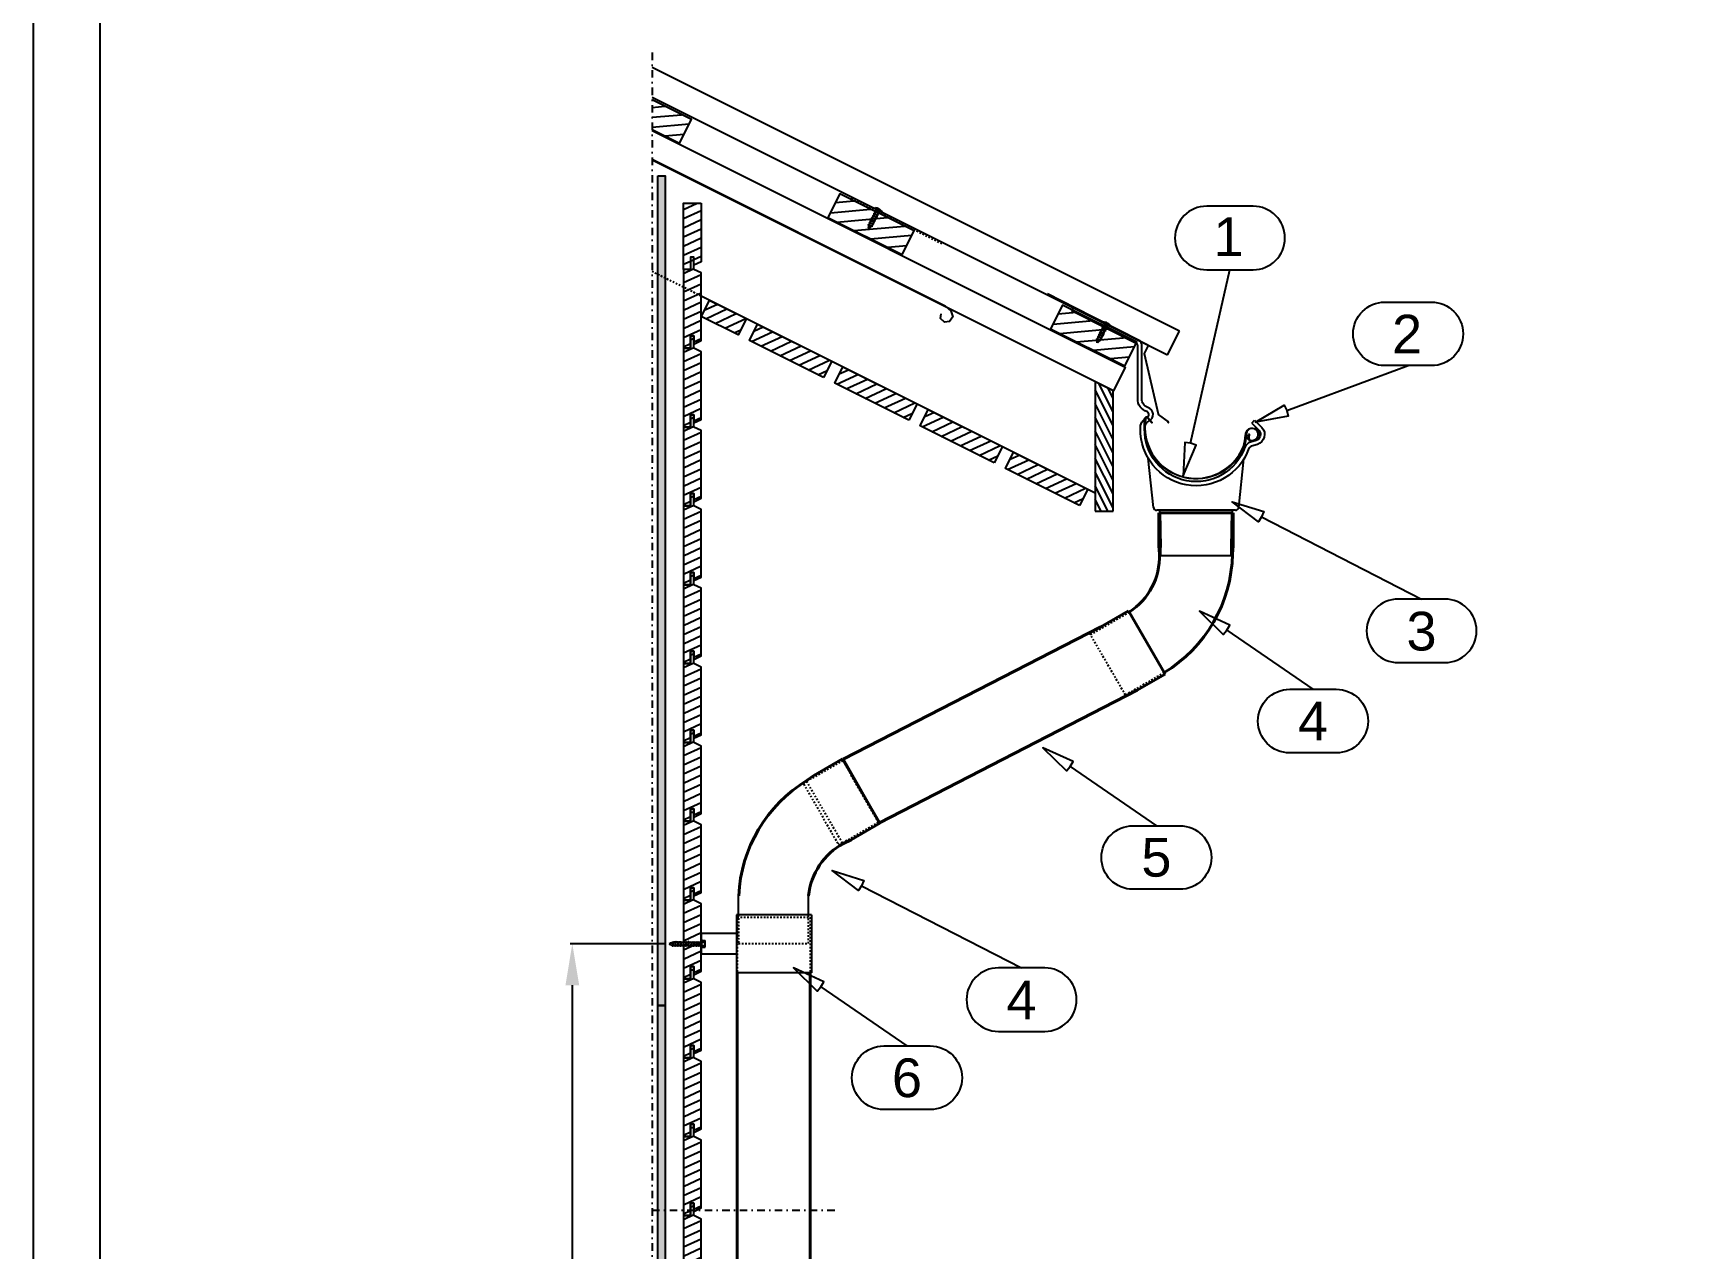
# Model space of a CAD drawing. Extents: x -5366 to 10078, y -29412 to -20292.
# Drawn here: x -5366 to -3358, y -27213 to -25748 of the extents above; entities that cross this region are included whole.
import ezdxf
from ezdxf.enums import TextEntityAlignment as Align

# ---------------------------------------------------------------- set-up
doc = ezdxf.new("R2010")
doc.units = 0
doc.linetypes.add('KL', pattern=[4, 2, -2])
doc.linetypes.add('PKL', pattern=[7, 3, -2, 0, -2])
doc.layers.get('0').update_dxf_attribs({"linetype": 'CONTINUOUS'})
for name, color, linetype in [('025', 1, 'CONTINUOUS'), ('1', 7, 'CONTINUOUS'), ('CLASSIC', 7, 'CONTINUOUS'), ('DET_RAAMIT', 7, 'CONTINUOUS'), ('Gruba', 3, 'CONTINUOUS'), ('KIINNIKE', 1, 'CONTINUOUS'), ('MITAT', 2, 'CONTINUOUS'), ('POIMULEVY', 7, 'CONTINUOUS'), ('RAAMIT', 2, 'CONTINUOUS'), ('RWS', 7, 'CONTINUOUS'), ('SININEN', 7, 'CONTINUOUS')]:
    doc.layers.add(name, color=color, linetype=linetype)
doc.layers.add('DET_RAAMI_ULOIN', color=7, linetype='CONTINUOUS', plot=False)
doc.layers.add('RWS LIMITYKSET YM', color=7, linetype='CONTINUOUS', plot=False)
doc.layers.add('KUVA', color=7, linetype='CONTINUOUS', lineweight=40)
doc.styles.add('arial', font='ARIAL.TTF')
doc.dimstyles.get("Standard").update_dxf_attribs({"dimtxt": 0.18, "dimasz": 0.18, "dimexe": 0.18, "dimexo": 0.0625, "dimgap": 0.09, "dimtad": 0, "dimtih": 1, "dimtoh": 1, "dimdec": 4, "dimzin": 0, "dimdsep": 46, "dimtxsty": 'Standard', "dimcen": 0.09, "dimadec": 0, "dimazin": 0, "dimtfac": 1, "dimtdec": 4, "dimtofl": 0, "dimtmove": 0, "dimatfit": 3, "dimfxl": 0, "dimtolj": 1, "dimtzin": 0, "dimarcsym": 0})
pattern_1 = [(25, (-3737.056, -25202.099), (-4.22618, 9.06308), [])]

# ---------------------------------------------------------------- blocks, each defined once
blk = doc.blocks.new('S43-25')
at = {"layer": 'KIINNIKE', "color": 1}
for p, q in [((-1.9, -5.4), (-1.9, -3.2)), ((1.9, -4.9), (1.9, -2.7))]:
    blk.add_line(p, q, dxfattribs=at)
at = {"layer": 'KIINNIKE'}
for p, q in [((-1.9, -8.5), (-1.9, -6.3)), ((-1.9, -11.5), (-1.9, -9.3)), ((1.9, -8), (1.9, -5.7)), ((1.9, -11), (1.9, -8.8))]:
    blk.add_line(p, q, dxfattribs=at)
at = {"layer": 'KIINNIKE', "color": 1}
for points in [[(-4.5, 1), (4.5, 1), (4.5, 0), (-4.5, 0)], [(2.6, -2.2), (2.1, -2.7), (-2.1, -3.3), (-2.7, -2.9), (-2.1, -2.4), (2.1, -1.8)], [(2.6, -5.2), (2.1, -5.7), (-2.1, -6.3), (-2.7, -6), (-2.1, -5.5), (2.1, -4.9)]]:
    blk.add_lwpolyline(points, close=True, dxfattribs=at)
for points in [[(-1.9, -2.4), (-1.9, -1, 0.414214), (-2.9, 0)], [(1.9, -1.9), (1.9, -1, -0.414214), (2.9, 0)]]:
    blk.add_lwpolyline(points, format="xyb", dxfattribs=at)
at = {"layer": 'KIINNIKE'}
for points in [[(2.6, -8.3), (2.1, -8.8), (-2.1, -9.4), (-2.7, -9), (-2.1, -8.5), (2.1, -7.9)], [(2.6, -11.3), (2.1, -11.8), (-2.1, -12.4), (-2.7, -12.1), (-2.1, -11.6), (2.1, -11)], [(2.6, -14.4), (2.1, -14.9), (-2.1, -15.4), (-2.7, -15.1), (-2.1, -14.6), (2.1, -14)], [(2.6, -17.4), (2.1, -17.9), (-2.1, -18.5), (-2.7, -18.2), (-2.1, -17.7), (2.1, -17.1)], [(2.6, -20.5), (2.1, -21), (-2, -21.5), (-2.6, -21.2), (-2, -20.7), (2.1, -20.1)], [(1.1, -23.7), (0.7, -24.1), (-0.6, -24.3), (-1, -24), (-0.6, -23.7), (0.7, -23.5)]]:
    blk.add_lwpolyline(points, close=True, dxfattribs=at)
for points in [[(-1.9, -9.3), (-1.9, -9.4)], [(-1.9, -14.6), (-1.9, -12.4)], [(-1.9, -17.6), (-1.9, -15.4)], [(-1.9, -18.7), (-1.9, -18.5)], [(1.9, -8.9), (1.9, -8.8)], [(1.9, -11.8), (1.9, -14)], [(1.9, -14.9), (1.9, -17.1)], [(1.9, -17.9), (1.9, -18.7)], [(0, -25), (-0.4, -24.2)], [(0.4, -24.1), (0, -25)]]:
    blk.add_lwpolyline(points, dxfattribs=at)
for points in [[(-1.7, -20.7, -0.048189), (-1.9, -18.7), (-1.9, -18.5)], [(1.9, -17.9), (1.9, -18.7, -0.035659), (1.8, -20.2, -0.035659)], [(-0.6, -23.7), (-0.9, -23, -0.041911), (-1.5, -21.5)], [(1.6, -21, -0.053388), (0.9, -23), (0.7, -23.5)]]:
    blk.add_lwpolyline(points, format="xyb", dxfattribs=at)
at = {"layer": 'RWS', "color": 1}
for points in [[(-0.7, 1), (-0.9, 1.7, 0.08871), (-3.3, 1, 0.082321)], [(3.3, 1, 0.08871), (0.9, 1.7), (0.7, 1)]]:
    blk.add_lwpolyline(points, format="xyb", dxfattribs=at)
blk = doc.blocks.new('Bracket wood wall')
at = {"layer": '1'}
for p, q in [((-691.1, -3746.1), (-781.5, -3746.1)), ((-781.5, -3746.1), (-781.5, -3815.7)), ((-691.1, -3746.1), (-691.1, -3815.7)), ((-691.1, -3815.7), (-781.5, -3815.7))]:
    blk.add_line(p, q, dxfattribs=at)
at = {"layer": 'RWS'}
for p, q in [((-781.5, -3768.4), (-824.1, -3768.4)), ((-824.1, -3768.4), (-824.1, -3793.4)), ((-781.5, -3793.4), (-824.1, -3793.4))]:
    blk.add_line(p, q, dxfattribs=at)
blk = doc.blocks.new('*D114')
at = {"layer": 'MITAT', "color": 6, "lineweight": -2}
for p, q in [((-4604.4, -26845.3), (-4718.7, -26845.3)), ((-4716.2, -26895.3), (-4716.2, -28470.5)), ((-4604.4, -28520.5), (-4718.7, -28520.5))]:
    blk.add_line(p, q, dxfattribs=at)
at = {"layer": 'MITAT', "color": 6}
for points in [[(-4724.5, -26895.3), (-4707.9, -26895.3), (-4716.2, -26845.3)], [(-4724.5, -28470.5), (-4707.9, -28470.5), (-4716.2, -28520.5)]]:
    blk.add_solid(points, dxfattribs=at)
blk = doc.blocks.new('S55-38')
at = {"layer": 'KIINNIKE'}
for p, q in [((-22, 8.8), (-20, 7.8)), ((-20.7, 12.6), (-18.7, 11.6)), ((-19.2, 7.4), (-17.1, 6.3)), ((-17.9, 11.2), (-15.9, 10.1))]:
    blk.add_line(p, q, dxfattribs=at)
at = {"layer": 'KIINNIKE', "color": 1}
for p, q in [((-16.3, 6), (-14.3, 4.9)), ((-15.1, 9.8), (-13, 8.7)), ((-13.5, 4.5), (-11.4, 3.5)), ((-12.2, 8.3), (-10.2, 7.3)), ((-10.7, 3.1), (-8.6, 2.1)), ((-9.4, 6.9), (-7.3, 5.9)), ((-7.8, 1.7), (-5.8, 0.7)), ((-6.6, 5.5), (-4.5, 4.5)), ((-5, 0.3), (-2.9, -0.8)), ((-3.7, 4.1), (-1.7, 3)), ((-0.9, 2.7), (0.9, 1.8)), ((6.3, 1.3), (2.7, -5.8)), ((-2.2, -1.1), (-0.9, -1.8))]:
    blk.add_line(p, q, dxfattribs=at)
at = {"layer": 'KIINNIKE'}
for points in [[(-33.6, 16.3), (-34.2, 17.1)], [(-34.2, 17.1), (-33.3, 17.1)], [(-28.5, 12), (-29.2, 12.4)], [(-25.6, 10.6), (-27.7, 11.6)], [(-27.5, 15.9), (-27.2, 15.8)], [(-26.4, 15.4), (-24.4, 14.4)], [(-22.8, 9.2), (-24.9, 10.2)], [(-23.6, 14), (-21.5, 13)], [(-20, 7.8), (-20, 7.8)], [(-18.7, 11.6), (-18.8, 11.6)]]:
    blk.add_lwpolyline(points, dxfattribs=at)
for points in [[(-33.5, 15.5), (-33.7, 16), (-33.2, 17.3), (-32.8, 17.5), (-32.7, 17), (-33.1, 15.7)], [(-31.2, 12.5), (-31.4, 13.3), (-30, 17.4), (-29.4, 17.8), (-29.2, 17), (-30.6, 12.9)], [(-28.3, 11.1), (-28.6, 11.8), (-27.1, 16), (-26.6, 16.4), (-26.4, 15.6), (-27.8, 11.4)], [(-25.5, 9.7), (-25.7, 10.4), (-24.3, 14.6), (-23.7, 15), (-23.5, 14.2), (-24.9, 10)], [(-22.6, 8.3), (-22.9, 9), (-21.5, 13.2), (-20.9, 13.6), (-20.7, 12.8), (-22.1, 8.6)], [(-19.8, 6.9), (-20, 7.6), (-18.6, 11.7), (-18, 12.1), (-17.8, 11.4), (-19.3, 7.2)]]:
    blk.add_lwpolyline(points, close=True, dxfattribs=at)
for points in [[(-31.2, 13.7, -0.053388), (-32.8, 15.3), (-33.1, 15.7)], [(-32.7, 17.1), (-31.9, 17, -0.041911), (-30.2, 16.9)], [(-28.5, 12), (-29.2, 12.4, -0.035659), (-30.5, 13.2, -0.035659)], [(-29.3, 16.7, -0.048189), (-27.5, 15.9), (-27.2, 15.8)]]:
    blk.add_lwpolyline(points, format="xyb", dxfattribs=at)
at = {"layer": 'KIINNIKE', "color": 1}
for points in [[(-17, 5.4), (-17.2, 6.2), (-15.8, 10.3), (-15.2, 10.7), (-15, 9.9), (-16.4, 5.8)], [(-14.1, 4), (-14.4, 4.7), (-12.9, 8.9), (-12.4, 9.3), (-12.2, 8.5), (-13.6, 4.3)], [(-11.3, 2.6), (-11.5, 3.3), (-10.1, 7.5), (-9.5, 7.9), (-9.3, 7.1), (-10.7, 2.9)], [(-8.4, 1.2), (-8.7, 1.9), (-7.3, 6.1), (-6.7, 6.5), (-6.5, 5.7), (-7.9, 1.5)], [(-5.6, -0.2), (-5.8, 0.5), (-4.4, 4.7), (-3.8, 5), (-3.6, 4.3), (-5.1, 0.1)], [(-2.8, -1.6), (-3, -0.9), (-1.6, 3.2), (-1, 3.6), (-0.8, 2.8), (-2.2, -1.3)], [(2.1, 4.2), (3, 3.7), (-1.2, -4.7), (-2.1, -4.2)]]:
    blk.add_lwpolyline(points, close=True, dxfattribs=at)
at = {"layer": 'RWS', "color": 1}
for p, q in [((1.8, 1.3), (5.4, -0.5)), ((2.7, 3.1), (6.3, 1.3)), ((-0.9, -4), (2.7, -5.8)), ((0, -2.3), (3.6, -4))]:
    blk.add_line(p, q, dxfattribs=at)
blk = doc.blocks.new('A$C48CC0285')
at = {"layer": 'RWS'}
h = blk.add_hatch(dxfattribs=at)
h.set_pattern_fill('VAAKAV', color=1, scale=0.1, angle=25, style=0)
h.set_pattern_definition([(25, (718.972, 939.72), (-4.22618, 9.06308), [])])
h.paths.add_polyline_path([(-48.3, 48.7), (-58.1, 29.1), (-13.4, 6.7), (-3.6, 26.4)])
at = {"layer": '025', "color": 2}
blk.add_lwpolyline([(-48.3, 48.7), (-3.6, 26.4), (-13.4, 6.7), (-58.1, 29.1)], dxfattribs=at)
at = {"layer": 'RWS', "color": 2}
blk.add_line((-48.3, 48.7), (-58.1, 29.1), dxfattribs=at)
blk = doc.blocks.new('A$C1A014E56')
at = {"layer": 'KUVA'}
for p, q in [((44.9, 0), (-44.9, 0)), ((44.9, -40), (44.9, 0)), ((-44.9, -40), (-44.9, 0)), ((-44.9, -40), (-44, -50)), ((44.9, -40), (43.9, -50))]:
    blk.add_line(p, q, dxfattribs=at)
for centre, radius, start, end in [((-123.9, -52.6), 79.9, 302.8696, 1.8564), ((-127.6, -46.1), 171.6, 301.3357, 358.6964)]:
    blk.add_arc(centre, radius, start, end, dxfattribs=at)
at = {"layer": 'RWS LIMITYKSET YM', "linetype": 'KL'}
for p, q in [((-127.2, -146.8), (-80.5, -119.7)), ((-85.1, -219.7), (-127.2, -146.8)), ((-38.4, -192.7), (-85.1, -219.7))]:
    blk.add_line(p, q, dxfattribs=at)
blk = doc.blocks.new('A$C3BAD2F99')
at = {"layer": 'KUVA'}
for p, q in [((-8.6, 46.8), (26, 66.8)), ((26, 66.8), (70.9, -10.9)), ((-8.6, 46.8), (-16.8, 41)), ((36.2, -30.9), (70.9, -10.9)), ((36.2, -30.9), (27.1, -35.2))]:
    blk.add_line(p, q, dxfattribs=at)
for centre, radius, start, end in [((72.9, -106.2), 172.3, 121.3675, 177.3191), ((66, -106.9), 81.6, 118.4668, 173.8186)]:
    blk.add_arc(centre, radius, start, end, dxfattribs=at)
at = {"layer": 'RWS'}
for p, q in [((-99.3, -121.1), (-99.3, -98.1)), ((-15.1, -121.1), (-15.1, -98.1))]:
    blk.add_line(p, q, dxfattribs=at)
at = {"layer": 'RWS LIMITYKSET YM', "linetype": 'KL'}
for p, q in [((-99.3, -121.1), (-99.3, -155.6)), ((-15.1, -155.6), (-15.1, -121.1)), ((-99.3, -155.6), (-15.1, -155.6))]:
    blk.add_line(p, q, dxfattribs=at)
blk = doc.blocks.new('A$C776502CB')
at = {"layer": 'KUVA'}
for p, q in [((311, 159.2), (0.5, -0.6)), ((355.1, 82.8), (44.6, -77)), ((44.6, -77), (0.5, -0.6))]:
    blk.add_line(p, q, dxfattribs=at)
at = {"layer": 'RWS'}
for p, q in [((0.5, -0.8), (0.5, -0.6)), ((44.6, -77), (44.4, -76.9))]:
    blk.add_line(p, q, dxfattribs=at)
at = {"layer": 'RWS LIMITYKSET YM', "linetype": 'KL'}
for p, q in [((0.1, -2.1), (-43.2, -27.1)), ((0.1, -2.1), (0.5, -0.8)), ((0.1, -2.1), (43.1, -76.6)), ((-43.2, -27.1), (-46.8, -30.7)), ((-46.8, -30.7), (-5.2, -102.9)), ((-0.2, -101.6), (-43.2, -27.1)), ((43.1, -76.6), (-0.2, -101.6)), ((43.1, -76.6), (44.4, -76.9)), ((-0.2, -101.6), (-5.2, -102.9))]:
    blk.add_line(p, q, dxfattribs=at)
blk = doc.blocks.new('A$C65423EF8')
at = {"layer": 'Gruba', "color": 3}
blk.add_line((217.1, 75.4), (220.6, 79), dxfattribs=at)
for points in [[(82.3, 174.6), (2.3, 215.4), (0, 210.9)], [(79.3, 170.5), (0, 210.9)], [(220.6, 79), (229.5, 70.1)]]:
    blk.add_lwpolyline(points, dxfattribs=at)
for points in [[(90.8, 89.6, -0.36276), (79.9, 104.9, -0.36276)], [(92, 94.4, -0.367886), (84.9, 104.7, -1.749447)], [(83.1, 68.2, -0.319573), (90.9, 82.3, -0.319573)], [(91, 82.4, 0.68073), (90.5, 89.6, 0.68073)], [(93.1, 77.8, 0.68073), (92, 94.4, -907.617005)], [(88.1, 68.8, -0.319573), (93.1, 77.8, -1.075827)], [(217.1, 75.4), (226, 66.6, -0.649998)]]:
    blk.add_lwpolyline(points, format="xyb", dxfattribs=at)
at = {"layer": 'Gruba'}
for points in [[(213.7, 45.1, -0.856466), (83.1, 68.9, -0.856466)], [(208.9, 46.7, -0.856466), (88.1, 68.8, -2.051163)], [(226, 66.6, -0.528683), (222.5, 54.7)], [(229.5, 70.1, -0.545084), (224, 49.9, -0.568485)], [(222.5, 54.7), (215.5, 52.5, 0.21401), (208.9, 46.7, 0.465331)], [(224, 49.9), (217, 47.8, 0.212494), (213.5, 44.7, 0.212494)]]:
    blk.add_lwpolyline(points, format="xyb", dxfattribs=at)
at = {"layer": 'RWS', "color": 3}
for p, q in [((79.9, 104.9), (79.9, 169.5)), ((84.9, 104.7), (84.9, 170))]:
    blk.add_line(p, q, dxfattribs=at)
for radius, start, end in [(2.83, 15.8785, 38.8262), (7.83, 9.5305, 48.53)]:
    blk.add_arc((77.1, 168.7), radius, start, end, dxfattribs=at)
blk = doc.blocks.new('A$C4A0A289D')
at = {"layer": '1', "color": 7, "linetype": 'Continuous'}
for p, q in [((48.3, 4.7), (42, 63.9)), ((151.1, 4.7), (157.3, 63.1))]:
    blk.add_line(p, q, dxfattribs=at)
at = {"layer": '1'}
for p, q in [((54.4, 1.2), (52.3, 1.2)), ((144.9, 1.2), (54.4, 1.2)), ((147.1, 1.2), (144.9, 1.2))]:
    blk.add_line(p, q, dxfattribs=at)
at = {"layer": '1', "color": 7, "linetype": 'Continuous'}
for centre, radius, start, end in [((52.3, 5.2), 4, 186.1127, 270), ((54.4, -0.8), 2, 45.9281, 90), ((144.9, -0.8), 2, 89.9983, 134.5044), ((147.1, 5.2), 4, 270, 353.8873)]:
    blk.add_arc(centre, radius, start, end, dxfattribs=at)
at = {"layer": 'RWS LIMITYKSET YM', "color": 7, "linetype": 'Continuous'}
for p, q in [((56.4, -0.8), (57.2, -43.5)), ((142.2, -43.5), (142.9, -0.8)), ((57.2, -53.8), (57.2, -44.1)), ((142.2, -53.8), (57.2, -53.8)), ((142.2, -53.8), (142.2, -44.1))]:
    blk.add_line(p, q, dxfattribs=at)
for centre, radius, start, end in [((54.4, -0.8), 2, 1.8561, 45.9281), ((144.9, -0.8), 2, 134.5044, 179.0088), ((37.2, -44.1), 20, 0, 1.8561), ((162.2, -44.1), 20, 178.1439, 180)]:
    blk.add_arc(centre, radius, start, end, dxfattribs=at)

msp = doc.modelspace()

# ---------------------------------------------------------------- hatches: boundary and pattern name
at = {"layer": 'RAAMIT'}
h = msp.add_hatch(dxfattribs=at)
h.set_pattern_fill('PISTE', color=1, scale=0.04, style=0)
h.set_pattern_definition([(0, (-3737.0562, -25202.0992), (2, 2), [0, -4])])
h.paths.add_polyline_path([(-4613.14208, -25919.79419), (-4604.14208, -25919.79419), (-4604.14208, -26919.79419), (-4613.14208, -26919.79419)])
h = msp.add_hatch(dxfattribs=at)
h.set_pattern_fill('PISTE', color=1, scale=0.04, style=0)
h.set_pattern_definition([(0, (-3737.0562, -26202.0992), (2, 2), [0, -4])])
h.paths.add_polyline_path([(-4613.14208, -27362.67612), (-4604.14208, -27362.67612), (-4604.14208, -26919.79419), (-4613.14208, -26919.79419)])
h.paths.add_polyline_path([(-4604.14208, -27837.67612), (-4613.14208, -27837.67612), (-4613.14208, -27919.79419), (-4604.14208, -27919.79419)])
at = {"layer": 'RWS'}
h = msp.add_hatch(dxfattribs=at)
h.set_pattern_fill('ANSI31', color=1, scale=95, angle=320, style=0)
h.set_pattern_definition([(5, (-203.952, -25534.449), (-1.034974, 11.829812), [])])
h.paths.add_polyline_path([(-4620, -25828.40034), (-4620, -25864.17743), (-4587.05137, -25880.65174), (-4572.74053, -25852.03007)])
h = msp.add_hatch(dxfattribs=at)
h.set_pattern_fill('VAAKAV', color=1, scale=0.1, angle=25, style=0)
h.set_pattern_definition(pattern_1)
h.paths.add_polyline_path([(-4561.14208, -25952.67612), (-4561.14208, -26023.42612), (-4569.64208, -26027.67612), (-4569.64208, -26017.67612), (-4573.64208, -26017.67612), (-4573.64208, -26032.67612), (-4582.14208, -26032.67612), (-4582.14208, -25952.67612)])
h = msp.add_hatch(dxfattribs=at)
h.set_pattern_fill('ANSI31', color=1, scale=95, angle=320, style=0)
h.set_pattern_definition([(5, (64.371, -25668.61), (-1.034974, 11.829812), [])])
h.paths.add_polyline_path([(-4318.72824, -26014.81331), (-4304.4174, -25986.19164), (-4393.86012, -25941.47028), (-4408.17096, -25970.09195)])
h = msp.add_hatch(dxfattribs=at)
h.set_pattern_fill('VAAKAV', color=1, scale=0.1, angle=25, style=0)
h.set_pattern_definition(pattern_1)
h.paths.add_polyline_path([(-4569.64208, -26017.67612), (-4573.64208, -26017.67612), (-4573.64208, -26032.67612), (-4582.14208, -26032.67612), (-4582.14208, -26127.67612), (-4573.64208, -26127.67612), (-4573.64208, -26112.67612), (-4569.64208, -26112.67612), (-4569.64208, -26122.67612), (-4561.14208, -26118.42612), (-4561.14208, -26036.92612), (-4569.64208, -26032.67612)])
h = msp.add_hatch(dxfattribs=at)
h.set_pattern_fill('ANSI31', color=1, scale=95, angle=320, style=0)
h.set_pattern_definition([(5, (332.694, -25802.772), (-1.034974, 11.829812), [])])
h.paths.add_polyline_path([(-4050.40511, -26148.97487), (-4036.09428, -26120.3532), (-4125.537, -26075.63184), (-4139.84783, -26104.25351)])
h = msp.add_hatch(dxfattribs=at)
h.set_pattern_fill('VAAKAV', color=1, scale=0.1, angle=25, style=0)
h.set_pattern_definition([(25, (-3681.085, -25230.002), (-4.22618, 9.06308), [])])
h.paths.add_polyline_path([(-4413.47346, -26163.01373), (-4502.91618, -26118.29237), (-4493.07748, -26098.61497), (-4403.63476, -26143.33633)])
h = msp.add_hatch(dxfattribs=at)
h.set_pattern_fill('VAAKAV', color=1, scale=0.1, angle=25, style=0)
h.set_pattern_definition([(25, (-3737.056, -25297.099), (-4.22618, 9.06308), [])])
h.paths.add_polyline_path([(-4569.64208, -26112.67612), (-4573.64208, -26112.67612), (-4573.64208, -26127.67612), (-4582.14208, -26127.67612), (-4582.14208, -26222.67612), (-4573.64208, -26222.67612), (-4573.64208, -26207.67612), (-4569.64208, -26207.67612), (-4569.64208, -26217.67612), (-4561.14208, -26213.42612), (-4561.14208, -26131.92612), (-4569.64208, -26127.67612)])
h = msp.add_hatch(dxfattribs=at)
h.set_pattern_fill('VAAKAV', color=1, scale=0.1, angle=25, style=0)
h.set_pattern_definition([(25, (-3578.226, -25281.431), (-4.22618, 9.06308), [])])
h.paths.add_polyline_path([(-4310.61433, -26214.44329), (-4400.05705, -26169.72193), (-4390.21835, -26150.04453), (-4300.77563, -26194.76589)])
h = msp.add_hatch(dxfattribs=at)
h.set_pattern_fill('VAAKAV', color=1, scale=0.1, angle=25, style=0)
h.set_pattern_definition([(25, (-3475.367, -25332.861), (-4.22618, 9.06308), [])])
h.paths.add_polyline_path([(-4207.7552, -26265.87285), (-4297.19792, -26221.15149), (-4287.35922, -26201.4741), (-4197.91651, -26246.19546)])
h = msp.add_hatch(dxfattribs=at)
h.set_pattern_fill('VAAKAV', color=1, scale=0.1, angle=25, style=0)
h.set_pattern_definition([(25, (-3737.056, -25392.099), (-4.22618, 9.06308), [])])
h.paths.add_polyline_path([(-4569.64208, -26207.67612), (-4573.64208, -26207.67612), (-4573.64208, -26222.67612), (-4582.14208, -26222.67612), (-4582.14208, -26317.67612), (-4573.64208, -26317.67612), (-4573.64208, -26302.67612), (-4569.64208, -26302.67612), (-4569.64208, -26312.67612), (-4561.14208, -26308.42612), (-4561.14208, -26226.92612), (-4569.64208, -26222.67612)])
h = msp.add_hatch(dxfattribs=at)
h.set_pattern_fill('VAAKAV', color=1, scale=0.1, angle=25, style=0)
h.set_pattern_definition([(25, (-3372.508, -25384.29), (-4.22618, 9.06308), [])])
h.paths.add_polyline_path([(-4104.89608, -26317.30242), (-4194.3388, -26272.58106), (-4184.5001, -26252.90366), (-4095.05738, -26297.62502)])
h = msp.add_hatch(dxfattribs=at)
h.set_pattern_fill('VAAKAV', color=1, scale=0.1, angle=25, style=0)
h.set_pattern_definition([(25, (-3737.056, -25487.099), (-4.22618, 9.06308), [])])
h.paths.add_polyline_path([(-4569.64208, -26302.67612), (-4573.64208, -26302.67612), (-4573.64208, -26317.67612), (-4582.14208, -26317.67612), (-4582.14208, -26412.67612), (-4573.64208, -26412.67612), (-4573.64208, -26397.67612), (-4569.64208, -26397.67612), (-4569.64208, -26407.67612), (-4561.14208, -26403.42612), (-4561.14208, -26321.92612), (-4569.64208, -26317.67612)])
h = msp.add_hatch(dxfattribs=at)
h.set_pattern_fill('VAAKAV', color=1, scale=0.1, angle=25, style=0)
h.set_pattern_definition([(25, (-3737.056, -25582.099), (-4.22618, 9.06308), [])])
h.paths.add_polyline_path([(-4569.64208, -26397.67612), (-4573.64208, -26397.67612), (-4573.64208, -26412.67612), (-4582.14208, -26412.67612), (-4582.14208, -26507.67612), (-4573.64208, -26507.67612), (-4573.64208, -26492.67612), (-4569.64208, -26492.67612), (-4569.64208, -26502.67612), (-4561.14208, -26498.42612), (-4561.14208, -26416.92612), (-4569.64208, -26412.67612)])
h = msp.add_hatch(dxfattribs=at)
h.set_pattern_fill('VAAKAV', color=1, scale=0.1, angle=25, style=0)
h.set_pattern_definition([(25, (-3737.056, -25677.099), (-4.22618, 9.06308), [])])
h.paths.add_polyline_path([(-4569.64208, -26492.67612), (-4573.64208, -26492.67612), (-4573.64208, -26507.67612), (-4582.14208, -26507.67612), (-4582.14208, -26602.67612), (-4573.64208, -26602.67612), (-4573.64208, -26587.67612), (-4569.64208, -26587.67612), (-4569.64208, -26597.67612), (-4561.14208, -26593.42612), (-4561.14208, -26511.92612), (-4569.64208, -26507.67612)])
h = msp.add_hatch(dxfattribs=at)
h.set_pattern_fill('VAAKAV', color=1, scale=0.1, angle=25, style=0)
h.set_pattern_definition([(25, (-3737.056, -25772.099), (-4.22618, 9.06308), [])])
h.paths.add_polyline_path([(-4569.64208, -26587.67612), (-4573.64208, -26587.67612), (-4573.64208, -26602.67612), (-4582.14208, -26602.67612), (-4582.14208, -26697.67612), (-4573.64208, -26697.67612), (-4573.64208, -26682.67612), (-4569.64208, -26682.67612), (-4569.64208, -26692.67612), (-4561.14208, -26688.42612), (-4561.14208, -26606.92612), (-4569.64208, -26602.67612)])
h = msp.add_hatch(dxfattribs=at)
h.set_pattern_fill('VAAKAV', color=1, scale=0.1, angle=25, style=0)
h.set_pattern_definition([(25, (-3737.056, -25867.099), (-4.22618, 9.06308), [])])
h.paths.add_polyline_path([(-4569.64208, -26682.67612), (-4573.64208, -26682.67612), (-4573.64208, -26697.67612), (-4582.14208, -26697.67612), (-4582.14208, -26792.67612), (-4573.64208, -26792.67612), (-4573.64208, -26777.67612), (-4569.64208, -26777.67612), (-4569.64208, -26787.67612), (-4561.14208, -26783.42612), (-4561.14208, -26701.92612), (-4569.64208, -26697.67612)])
h = msp.add_hatch(dxfattribs=at)
h.set_pattern_fill('VAAKAV', color=1, scale=0.1, angle=25, style=0)
h.set_pattern_definition([(25, (-3737.056, -25962.099), (-4.22618, 9.06308), [])])
h.paths.add_polyline_path([(-4569.64208, -26777.67612), (-4573.64208, -26777.67612), (-4573.64208, -26792.67612), (-4582.14208, -26792.67612), (-4582.14208, -26887.67612), (-4573.64208, -26887.67612), (-4573.64208, -26872.67612), (-4569.64208, -26872.67612), (-4569.64208, -26882.67612), (-4561.14208, -26878.42612), (-4561.14208, -26796.92612), (-4569.64208, -26792.67612)])
h = msp.add_hatch(dxfattribs=at)
h.set_pattern_fill('VAAKAV', color=1, scale=0.1, angle=25, style=0)
h.set_pattern_definition([(25, (-3737.056, -26057.099), (-4.22618, 9.06308), [])])
h.paths.add_polyline_path([(-4569.64208, -26872.67612), (-4573.64208, -26872.67612), (-4573.64208, -26887.67612), (-4582.14208, -26887.67612), (-4582.14208, -26982.67612), (-4573.64208, -26982.67612), (-4573.64208, -26967.67612), (-4569.64208, -26967.67612), (-4569.64208, -26977.67612), (-4561.14208, -26973.42612), (-4561.14208, -26891.92612), (-4569.64208, -26887.67612)])
h = msp.add_hatch(dxfattribs=at)
h.set_pattern_fill('VAAKAV', color=1, scale=0.1, angle=25, style=0)
h.set_pattern_definition([(25, (-3737.056, -26152.099), (-4.22618, 9.06308), [])])
h.paths.add_polyline_path([(-4569.64208, -26967.67612), (-4573.64208, -26967.67612), (-4573.64208, -26982.67612), (-4582.14208, -26982.67612), (-4582.14208, -27077.67612), (-4573.64208, -27077.67612), (-4573.64208, -27062.67612), (-4569.64208, -27062.67612), (-4569.64208, -27072.67612), (-4561.14208, -27068.42612), (-4561.14208, -26986.92612), (-4569.64208, -26982.67612)])
h = msp.add_hatch(dxfattribs=at)
h.set_pattern_fill('VAAKAV', color=1, scale=0.1, angle=25, style=0)
h.set_pattern_definition([(25, (-3737.056, -26247.099), (-4.22618, 9.06308), [])])
h.paths.add_polyline_path([(-4569.64208, -27062.67612), (-4573.64208, -27062.67612), (-4573.64208, -27077.67612), (-4582.14208, -27077.67612), (-4582.14208, -27172.67612), (-4573.64208, -27172.67612), (-4573.64208, -27157.67612), (-4569.64208, -27157.67612), (-4569.64208, -27167.67612), (-4561.14208, -27163.42612), (-4561.14208, -27081.92612), (-4569.64208, -27077.67612)])
h = msp.add_hatch(dxfattribs=at)
h.set_pattern_fill('VAAKAV', color=1, scale=0.1, angle=25, style=0)
h.set_pattern_definition([(25, (-3737.056, -26342.099), (-4.22618, 9.06308), [])])
h.paths.add_polyline_path([(-4569.64208, -27157.67612), (-4573.64208, -27157.67612), (-4573.64208, -27172.67612), (-4582.14208, -27172.67612), (-4582.14208, -27267.67612), (-4573.64208, -27267.67612), (-4573.64208, -27252.67612), (-4569.64208, -27252.67612), (-4569.64208, -27262.67612), (-4561.14208, -27258.42612), (-4561.14208, -27176.92612), (-4569.64208, -27172.67612)])

# ---------------------------------------------------------------- linework, layer by layer
at = {"color": 3}
msp.add_lwpolyline([(-4004.3323, -26211.71824), (-3998.74186, -26215.93095, -0.3070790787), (-3998.66536, -26216.48695, 1.9670986918), (-3997.89478, -26216.24416), (-4009.7085, -26207.34188, -0.10291126), (-4009.9251, -26206.99691), (-4026.69561, -26134.35587, -0.1361524896), (-4026.58907, -26133.83189), (-4022.20573, -26125.22911, 0.4142135624), (-4022.64275, -26123.88411), (-4143.81964, -26062.14141)], format="xyb", dxfattribs=at)
at = {"layer": '025', "color": 1, "linetype": 'PKL', "ltscale": 3}
msp.add_line((-4620, -25771.31292), (-4620, -27166.18285), dxfattribs=at)
at = {"layer": '025', "linetype": 'PKL', "ltscale": 3}
msp.add_line((-4620, -27166.18285), (-4395.36258, -27166.18285), dxfattribs=at)
at = {"layer": '025', "color": 2}
for points in [[(-4413.47346, -26163.01373), (-4502.91618, -26118.29237), (-4493.07748, -26098.61497), (-4403.63476, -26143.33633)], [(-4310.61433, -26214.44329), (-4400.05705, -26169.72193), (-4390.21835, -26150.04453), (-4300.77563, -26194.76589)], [(-4207.7552, -26265.87285), (-4297.19792, -26221.15149), (-4287.35922, -26201.4741), (-4197.91651, -26246.19546)], [(-4104.89608, -26317.30242), (-4194.3388, -26272.58106), (-4184.5001, -26252.90366), (-4095.05738, -26297.62502)]]:
    msp.add_lwpolyline(points, close=True, dxfattribs=at)
at = {"layer": 'CLASSIC', "color": 1}
for p, q in [((-4064.35256, -26220.88709), (-4086.35256, -26177.70966)), ((-4064.35256, -26204.36692), (-4081.73701, -26170.248)), ((-4064.35256, -26187.84675), (-4070.36798, -26176.04082)), ((-4064.35256, -26237.40726), (-4086.35256, -26194.22983)), ((-4064.35256, -26253.92743), (-4086.35256, -26210.75)), ((-4064.35256, -26270.4476), (-4086.35256, -26227.27017)), ((-4064.35256, -26286.96777), (-4086.35256, -26243.79034)), ((-4064.51145, -26303.1761), (-4086.35256, -26260.3105)), ((-4064.38414, -26319.94613), (-4086.35256, -26276.83067)), ((-4070.65772, -26324.15369), (-4086.35256, -26293.35084)), ((-4079.09956, -26324.10583), (-4086.35256, -26309.87101))]:
    msp.add_line(p, q, dxfattribs=at)
for points in [[(-3885.70175, -26330.85953), (-3889.41326, -26336.75691), (-3921.26119, -26312.59681), (-3883.07069, -26324.40724), (-3885.70175, -26330.85953), (-3692.93454, -26429.86148), (-3720.91704, -26429.86148, 1), (-3720.91704, -26506.41353), (-3664.95204, -26506.41353, 1), (-3664.95204, -26429.86148), (-3692.93454, -26429.86148)], [(-3927.47627, -26467.22123), (-3924.03854, -26461.15516), (-3960.42511, -26444.54146), (-3931.91514, -26472.59818), (-3927.47627, -26467.22123), (-3823.75924, -26538.61304), (-3795.75925, -26538.61304, -1), (-3795.75925, -26615.21292), (-3851.75922, -26615.21292, -1), (-3851.75922, -26538.61304), (-3823.75924, -26538.61304)], [(-4116.16685, -26631.65406), (-4112.72911, -26625.588), (-4149.11569, -26608.9743), (-4120.60571, -26637.03101), (-4116.16685, -26631.65406), (-4012.44981, -26703.04588), (-3984.44983, -26703.04588, -1), (-3984.44983, -26779.64576), (-4040.4498, -26779.64576, -1), (-4040.4498, -26703.04588), (-4012.44981, -26703.04588)], [(-4367.67642, -26775.27081), (-4371.38793, -26781.16819), (-4403.23585, -26757.00809), (-4365.04535, -26768.81853), (-4367.67642, -26775.27081), (-4174.90921, -26874.27277), (-4202.89171, -26874.27277, 1), (-4202.89171, -26950.82482), (-4146.92671, -26950.82482, 1), (-4146.92671, -26874.27277), (-4174.90921, -26874.27277)], [(-4416.68161, -26897.04587), (-4413.24388, -26890.97981), (-4449.63046, -26874.36611), (-4421.12048, -26902.42282), (-4416.68161, -26897.04587), (-4312.96458, -26968.43769), (-4284.9646, -26968.43769, -1), (-4284.9646, -27045.03757), (-4340.96456, -27045.03757, -1), (-4340.96456, -26968.43769), (-4312.96458, -26968.43769)]]:
    msp.add_lwpolyline(points, format="xyb", dxfattribs=at)
at = {"layer": 'DET_RAAMI_ULOIN', "color": 2}
msp.add_lwpolyline([(-5365.64544, -29412.3081), (-2197.64544, -29412.3081), (-2197.64544, -24852.3081), (-5365.64544, -24852.3081)], close=True, dxfattribs=at)
at = {"layer": 'DET_RAAMIT', "color": 2}
for p, q in [((-4064.35256, -26179.10583), (-4086.35256, -26167.89627)), ((-4086.35256, -26167.89627), (-4086.35256, -26324.10583)), ((-4064.35256, -26324.10583), (-4064.35256, -26179.10583)), ((-4086.35256, -26324.10583), (-4064.35256, -26324.10583))]:
    msp.add_line(p, q, dxfattribs=at)
msp.add_lwpolyline([(-5285.64544, -29332.3081), (-2277.64544, -29332.3081), (-2277.64544, -24932.3081), (-5285.64544, -24932.3081)], close=True, dxfattribs=at)
at = {"layer": 'KUVA'}
for p, q in [((-4046.14096, -26443.9438), (-4079.55609, -26463.23603)), ((-4046.14096, -26443.9438), (-4002.04096, -26520.32724)), ((-4002.04096, -26520.32724), (-4035.45609, -26539.61947)), ((-4517.63951, -26880.13169), (-4517.63951, -28485.67163)), ((-4429.43951, -26880.13169), (-4429.43951, -28485.67163))]:
    msp.add_line(p, q, dxfattribs=at)
at = {"layer": 'POIMULEVY', "color": 1, "linetype": 'Continuous'}
msp.add_lwpolyline([(-3971.3612, -26242.17134), (-3978.26903, -26241.22427), (-3980.22769, -26281.17624), (-3964.72278, -26244.30357), (-3971.3612, -26242.17134), (-3923.82709, -26033.06229), (-3895.82712, -26033.06229, 1), (-3895.82712, -25956.46245), (-3951.82707, -25956.46245, 1), (-3951.82707, -26033.06229), (-3923.82709, -26033.06229)], format="xyb", dxfattribs=at)
at = {"layer": 'POIMULEVY', "color": 1}
msp.add_lwpolyline([(-3855.31776, -26202.68584), (-3853.47727, -26209.411), (-3892.83199, -26216.56685), (-3858.2981, -26196.38244), (-3855.31776, -26202.68584), (-3830.30827, -26193.43183), (-3709.11554, -26148.58811), (-3737.11554, -26148.58811, -1), (-3737.11554, -26071.98818), (-3681.11555, -26071.98818, -1), (-3681.11555, -26148.58811), (-3709.11554, -26148.58811)], format="xyb", dxfattribs=at)
at = {"layer": 'RAAMIT'}
msp.add_lwpolyline([(-4613.14208, -25919.79419), (-4604.14208, -25919.79419), (-4604.14208, -26919.79419), (-4613.14208, -26919.79419)], close=True, dxfattribs=at)
msp.add_lwpolyline([(-4613.14208, -27362.67612), (-4613.14208, -26919.79419), (-4604.14208, -26919.79419), (-4604.14208, -27362.67612)], dxfattribs=at)
at = {"layer": 'RWS', "color": 1, "linetype": 'PKL', "ltscale": 3}
msp.add_line((-4620, -25771.31292), (-4620, -28597.67612), dxfattribs=at)
at = {"layer": 'RWS', "color": 1, "linetype": 'KL'}
msp.add_line((-4270.9752, -26001.82733), (-4380.62912, -25947.00037), dxfattribs=at)
at = {"layer": 'RWS', "color": 2, "linetype": 'KL'}
msp.add_line((-4561.14208, -26064.66559), (-4620, -26035.23663), dxfattribs=at)
at = {"layer": 'RWS', "color": 5}
msp.add_line((-4086.35256, -26302.06035), (-4561.14208, -26064.66559), dxfattribs=at)
at = {"layer": 'RWS', "color": 3}
msp.add_lwpolyline([(-4620, -25864.17743), (-4587.05137, -25880.65174), (-4572.74053, -25852.03007), (-4620, -25828.40034)], dxfattribs=at)
at = {"layer": 'RWS', "color": 5}
msp.add_lwpolyline([(-4620, -25865.29546), (-4049.9579, -26150.31651), (-4064.26874, -26178.93818), (-4620, -25901.07255)], dxfattribs=at)
at = {"layer": 'RWS', "color": 2}
msp.add_lwpolyline([(-4620, -25899.95725), (-4266.87028, -26076.52212), (-4260.29712, -26082.58054), (-4257.63717, -26089.8189), (-4261.84527, -26095.28331), (-4267.75283, -26096.02065), (-4272.7014, -26091.88375), (-4271.59493, -26085.97553)], dxfattribs=at)
for points in [[(-4561.14208, -25952.67612), (-4561.14208, -26023.42612), (-4569.64208, -26027.67612), (-4569.64208, -26017.67612), (-4573.64208, -26017.67612), (-4573.64208, -26032.67612), (-4582.14208, -26032.67612), (-4582.14208, -25952.67612)], [(-4569.64208, -26017.67612), (-4573.64208, -26017.67612), (-4573.64208, -26032.67612), (-4582.14208, -26032.67612), (-4582.14208, -26127.67612), (-4573.64208, -26127.67612), (-4573.64208, -26112.67612), (-4569.64208, -26112.67612), (-4569.64208, -26122.67612), (-4561.14208, -26118.42612), (-4561.14208, -26036.92612), (-4569.64208, -26032.67612)], [(-4569.64208, -26112.67612), (-4573.64208, -26112.67612), (-4573.64208, -26127.67612), (-4582.14208, -26127.67612), (-4582.14208, -26222.67612), (-4573.64208, -26222.67612), (-4573.64208, -26207.67612), (-4569.64208, -26207.67612), (-4569.64208, -26217.67612), (-4561.14208, -26213.42612), (-4561.14208, -26131.92612), (-4569.64208, -26127.67612)], [(-4569.64208, -26207.67612), (-4573.64208, -26207.67612), (-4573.64208, -26222.67612), (-4582.14208, -26222.67612), (-4582.14208, -26317.67612), (-4573.64208, -26317.67612), (-4573.64208, -26302.67612), (-4569.64208, -26302.67612), (-4569.64208, -26312.67612), (-4561.14208, -26308.42612), (-4561.14208, -26226.92612), (-4569.64208, -26222.67612)], [(-4569.64208, -26302.67612), (-4573.64208, -26302.67612), (-4573.64208, -26317.67612), (-4582.14208, -26317.67612), (-4582.14208, -26412.67612), (-4573.64208, -26412.67612), (-4573.64208, -26397.67612), (-4569.64208, -26397.67612), (-4569.64208, -26407.67612), (-4561.14208, -26403.42612), (-4561.14208, -26321.92612), (-4569.64208, -26317.67612)], [(-4569.64208, -26397.67612), (-4573.64208, -26397.67612), (-4573.64208, -26412.67612), (-4582.14208, -26412.67612), (-4582.14208, -26507.67612), (-4573.64208, -26507.67612), (-4573.64208, -26492.67612), (-4569.64208, -26492.67612), (-4569.64208, -26502.67612), (-4561.14208, -26498.42612), (-4561.14208, -26416.92612), (-4569.64208, -26412.67612)], [(-4569.64208, -26492.67612), (-4573.64208, -26492.67612), (-4573.64208, -26507.67612), (-4582.14208, -26507.67612), (-4582.14208, -26602.67612), (-4573.64208, -26602.67612), (-4573.64208, -26587.67612), (-4569.64208, -26587.67612), (-4569.64208, -26597.67612), (-4561.14208, -26593.42612), (-4561.14208, -26511.92612), (-4569.64208, -26507.67612)], [(-4569.64208, -26587.67612), (-4573.64208, -26587.67612), (-4573.64208, -26602.67612), (-4582.14208, -26602.67612), (-4582.14208, -26697.67612), (-4573.64208, -26697.67612), (-4573.64208, -26682.67612), (-4569.64208, -26682.67612), (-4569.64208, -26692.67612), (-4561.14208, -26688.42612), (-4561.14208, -26606.92612), (-4569.64208, -26602.67612)], [(-4569.64208, -26682.67612), (-4573.64208, -26682.67612), (-4573.64208, -26697.67612), (-4582.14208, -26697.67612), (-4582.14208, -26792.67612), (-4573.64208, -26792.67612), (-4573.64208, -26777.67612), (-4569.64208, -26777.67612), (-4569.64208, -26787.67612), (-4561.14208, -26783.42612), (-4561.14208, -26701.92612), (-4569.64208, -26697.67612)], [(-4569.64208, -26777.67612), (-4573.64208, -26777.67612), (-4573.64208, -26792.67612), (-4582.14208, -26792.67612), (-4582.14208, -26887.67612), (-4573.64208, -26887.67612), (-4573.64208, -26872.67612), (-4569.64208, -26872.67612), (-4569.64208, -26882.67612), (-4561.14208, -26878.42612), (-4561.14208, -26796.92612), (-4569.64208, -26792.67612)], [(-4569.64208, -26872.67612), (-4573.64208, -26872.67612), (-4573.64208, -26887.67612), (-4582.14208, -26887.67612), (-4582.14208, -26982.67612), (-4573.64208, -26982.67612), (-4573.64208, -26967.67612), (-4569.64208, -26967.67612), (-4569.64208, -26977.67612), (-4561.14208, -26973.42612), (-4561.14208, -26891.92612), (-4569.64208, -26887.67612)], [(-4569.64208, -26967.67612), (-4573.64208, -26967.67612), (-4573.64208, -26982.67612), (-4582.14208, -26982.67612), (-4582.14208, -27077.67612), (-4573.64208, -27077.67612), (-4573.64208, -27062.67612), (-4569.64208, -27062.67612), (-4569.64208, -27072.67612), (-4561.14208, -27068.42612), (-4561.14208, -26986.92612), (-4569.64208, -26982.67612)], [(-4569.64208, -27062.67612), (-4573.64208, -27062.67612), (-4573.64208, -27077.67612), (-4582.14208, -27077.67612), (-4582.14208, -27172.67612), (-4573.64208, -27172.67612), (-4573.64208, -27157.67612), (-4569.64208, -27157.67612), (-4569.64208, -27167.67612), (-4561.14208, -27163.42612), (-4561.14208, -27081.92612), (-4569.64208, -27077.67612)], [(-4569.64208, -27157.67612), (-4573.64208, -27157.67612), (-4573.64208, -27172.67612), (-4582.14208, -27172.67612), (-4582.14208, -27267.67612), (-4573.64208, -27267.67612), (-4573.64208, -27252.67612), (-4569.64208, -27252.67612), (-4569.64208, -27262.67612), (-4561.14208, -27258.42612), (-4561.14208, -27176.92612), (-4569.64208, -27172.67612)]]:
    msp.add_lwpolyline(points, close=True, dxfattribs=at)
at = {"layer": 'RWS', "color": 3}
for points in [[(-4318.72824, -26014.81331), (-4304.4174, -25986.19164), (-4393.86012, -25941.47028), (-4408.17096, -25970.09195)], [(-4050.40511, -26148.97487), (-4036.09428, -26120.3532), (-4125.537, -26075.63184), (-4139.84783, -26104.25351)]]:
    msp.add_lwpolyline(points, close=True, dxfattribs=at)
at = {"layer": 'RWS', "color": 3, "ltscale": 20}
msp.add_lwpolyline([(-3907.60281, -26246.15361, 0.0482215874), (-3904.99418, -26232.36595, 0.0074854157), (-3904.73932, -26230.53934, -2.9242407541), (-3899.86633, -26238.75527, -0.3481491707), (-3901.73166, -26235.52963), (-3901.07616, -26231.06421), (-3900.48252, -26231.15135), (-3901.13802, -26235.61678, 0.3481491707), (-3899.64576, -26238.19729, 2.9242407541), (-3904.1439, -26230.61335, -0.0074854157), (-3904.40125, -26232.45775, -0.0546525379), (-3906.88522, -26245.97832, -0.8597670786), (-4026.66189, -26218.03326), (-4026.19025, -26212.05182, -0.6681786379), (-4022.67544, -26210.91036), (-4017.48075, -26216.99438), (-4017.93705, -26217.38398), (-4023.13174, -26211.29997, 0.6681786379), (-4025.59211, -26212.09899), (-4026.06375, -26218.08042, 0.8567449409)], format="xyb", close=True, dxfattribs=at)
at = {"layer": 'RWS LIMITYKSET YM', "linetype": 'KL'}
for p, q in [((-4517.63951, -26813.06488), (-4517.63951, -26880.13169)), ((-4517.63951, -26813.06488), (-4429.43951, -26813.06488)), ((-4429.43951, -26813.06488), (-4429.43951, -26880.13169))]:
    msp.add_line(p, q, dxfattribs=at)
at = {"layer": 'SININEN', "color": 2}
for p, q in [((-3984.66366, -26106.9321), (-4620, -25789.26392)), ((-4620, -25825.04101), (-3998.97449, -26135.55377)), ((-3998.97449, -26135.55377), (-3984.66366, -26106.9321))]:
    msp.add_line(p, q, dxfattribs=at)

# ---------------------------------------------------------------- block references
at = {"layer": 'POIMULEVY', "color": 1, "xscale": -1, "rotation": 153.4349488229165}
msp.add_blockref('S55-38', (-4561.14208, -26845.33169), dxfattribs=at)
at = {"layer": 'RWS', "color": 1, "rotation": 333.4700829172568}
for p in [(-4347.77577, -25961.10496), (-4072.61944, -26098.68313)]:
    msp.add_blockref('S43-25', p, dxfattribs=at)
at = {"layer": 'RWS'}
for name, p in [('A$C48CC0285', (-4502.91618, -26118.29237)), ('A$C65423EF8', (-4114.70831, -26293.31725)), ('A$C4A0A289D', (-4064.35256, -26324.10583)), ('A$C1A014E56', (-3964.68004, -26325.88233)), ('A$C776502CB', (-4390.52242, -26622.38786)), ('A$C3BAD2F99', (-4416.51811, -26689.20068)), ('Bracket wood wall', (-3737.05622, -23064.45925))]:
    msp.add_blockref(name, p, dxfattribs=at)

# ---------------------------------------------------------------- texts
at = {"layer": 'CLASSIC', "color": 2, "style": 'arial'}
for s, p in [('1', (-3925.59606, -25993.19114)), ('3', (-3692.983, -26468.46842)), ('4', (-3823.75924, -26576.91298)), ('5', (-4012.44981, -26741.34582)), ('4', (-4174.95766, -26912.87971)), ('6', (-4312.96458, -27006.73763))]:
    msp.add_text(s, height=46.66664, dxfattribs=at).set_placement(p, align=Align.MIDDLE)
at = {"layer": 'POIMULEVY', "color": 2, "style": 'arial'}
msp.add_text('2', height=46.66667, dxfattribs=at).set_placement((-3710.38682, -26110.2494), align=Align.MIDDLE)

# ---------------------------------------------------------------- dimensions: what is measured, and where the dimension line sits
at = {"layer": 'MITAT', "color": 5}
dim = msp.add_linear_dim(base=(-4716.21427, -28520.47163), p1=(-4599.35932, -26845.33169), p2=(-4599.35932, -28520.47163), angle=270, text=' ', dimstyle='Standard', override={"dimscale": 2.5, "dimtxt": 15, "dimasz": 20, "dimexe": 1, "dimexo": 2, "dimgap": 0.5, "dimjust": 0, "dimtih": 0, "dimtoh": 0, "dimdec": 0, "dimzin": 8, "dimtxsty": 'arial', "dimdle": 1, "dimclrd": 6, "dimclre": 6, "dimclrt": 2, "dimtp": 0.5, "dimtm": 0.5, "dimtfac": 0.01875, "dimtix": 1, "dimtofl": 1, "dimtmove": 2, "dimtvp": 1}, dxfattribs=at)
dim.commit()
dim.dimension.update_dxf_attribs({"geometry": '*D114', "text_midpoint": (-4769.46198, -27686.72374), "dimtype": 161})

doc.saveas('drawing.dxf')
